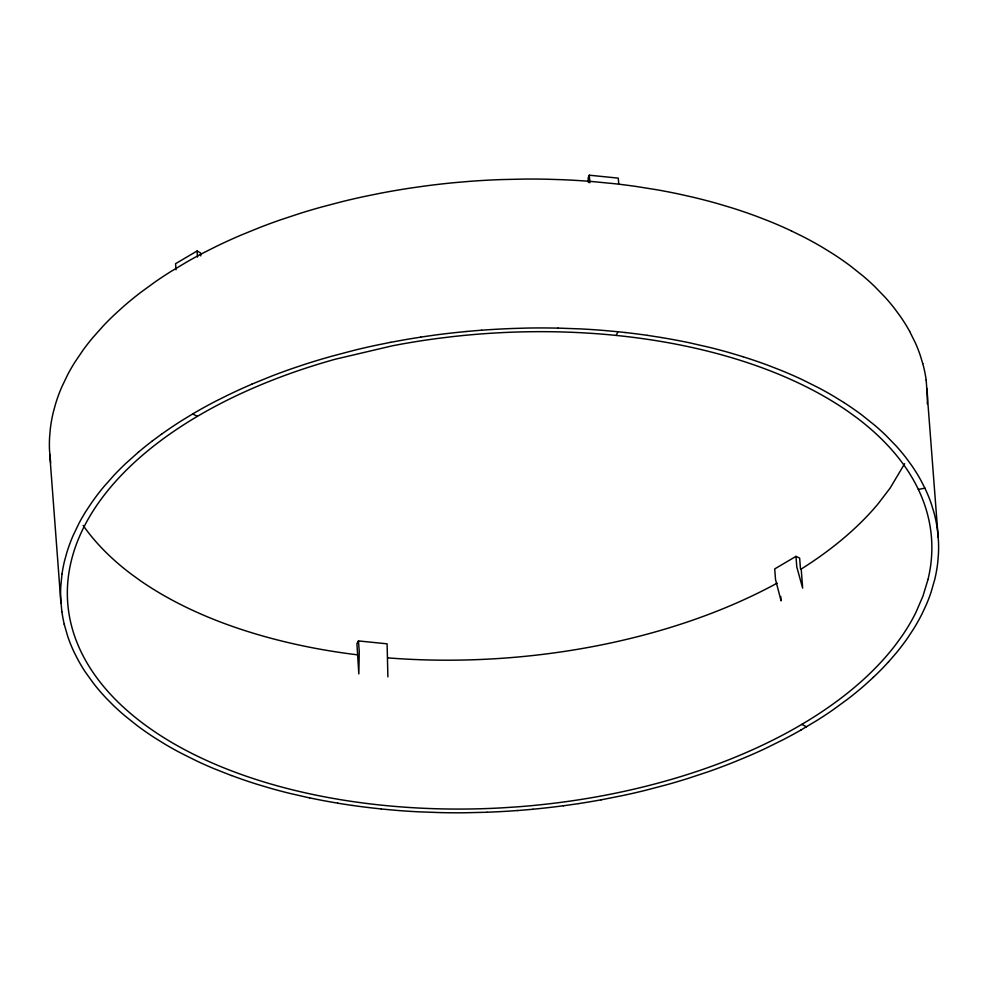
<?xml version="1.0" encoding="UTF-8"?>
<svg xmlns="http://www.w3.org/2000/svg" width="988" height="988" viewBox="0 0 988 988"><rect width="100%" height="100%" fill="white"/><g stroke="black" fill="none" stroke-linecap="round" stroke-linejoin="round"><path stroke-width="1.48" d="M387.889 676.866L387.098 643.83L358.459 640.928L356.915 643.657L358.829 673.915L359.249 651.512L358.459 640.928M62.022 573.83L60.762 586.514A438.413 240.059 -4.3 0 0 60.713 599.148L61.849 611.708M618.747 184.188L618.29 178.136L589.305 175.197L588.119 177.964L588.453 182.508M616.142 335.414L617.969 331.746L625.33 332.536M904.65 463.681L890.188 488.01L878.085 503.843A433.115 237.157 -4.3 0 1 801.206 569.039L802.651 588.144L796.785 566.951L795.982 556.368L774.716 568.915L775.518 579.499L781.076 600.877L780.742 596.468M888.496 661.898L895.375 654.007A439.808 240.825 -4.3 0 0 907.663 637.915L913.06 629.764A439.808 240.825 -4.3 0 0 922.347 613.215L926.225 604.866A438.425 240.059 -4.3 0 0 931.054 592.257L934.71 579.598A439.808 240.825 -4.3 0 0 937.723 562.666L938.427 554.219A438.425 240.059 -4.3 0 0 938.489 541.585L926.151 380.145M873.343 677.336L865.08 684.857A439.808 240.825 -4.3 0 1 847.235 699.467L832.711 710.051A438.425 240.059 -4.3 0 1 817.298 720.227L800.996 729.996M138.419 452.158L125.847 463.397A438.425 240.059 -4.3 0 0 114.312 474.932L103.826 486.726A439.808 240.825 -4.3 0 0 91.538 502.843L86.129 510.969A438.413 240.059 -4.3 0 0 78.978 523.356L72.976 535.866A439.808 240.825 -4.3 0 0 66.801 552.724L64.479 561.135A438.413 240.059 -4.3 0 0 62.022 573.917M151.967 441.241L161.538 434.164M251.829 384.209A439.808 240.825 -4.3 0 0 227.141 395.496L215.31 401.4A439.771 240.8 -4.3 0 0 192.672 413.947L181.903 420.505A439.808 240.825 -4.3 0 0 161.538 434.214M200.725 255.904L200.49 252.879L197.081 251.001L175.568 263.697L176.012 269.749M251.841 384.159L271.144 376.292A438.425 240.059 -4.3 0 1 291.077 368.944L304.687 364.362A439.808 240.825 -4.3 0 1 332.709 355.976L354.087 350.32A438.425 240.059 -4.3 0 1 375.959 345.294L390.729 342.293M918.358 489.431L924.892 488.171A439.808 240.825 -4.3 0 1 931.462 504.288L933.944 512.463A439.808 240.825 -4.3 0 1 937.34 529.037L938.242 537.386M601.025 799.848L623.243 795.439A438.425 240.059 -4.3 0 0 645.115 790.412L666.591 784.781A438.425 240.059 -4.3 0 0 687.611 778.569L708.112 771.789A439.808 240.825 -4.3 0 0 734.59 761.847L747.36 756.573A438.425 240.059 -4.3 0 0 765.984 748.2L783.879 739.333A438.425 240.059 -4.3 0 0 801.107 729.934M420.666 337.106L435.782 334.944A439.808 240.825 -4.3 0 1 466.324 331.523M578.523 803.627L563.407 805.788M466.237 331.486L481.539 330.19M532.952 809.258L517.663 810.555M487.01 812.26L464.064 812.778A438.425 240.059 -4.3 0 1 441.216 812.63L418.517 811.815A438.425 240.072 -4.3 0 1 396.052 810.333L381.22 808.987M557.985 328.102L580.672 328.918A438.425 240.059 -4.3 0 1 603.137 330.4L617.969 331.746M647.165 335.315L661.515 337.538M352.024 805.418L337.686 803.195M309.615 797.921L289.163 793.228A438.425 240.072 -4.3 0 1 269.279 787.93L256.386 784.064A439.808 240.825 -4.3 0 1 231.587 775.518M742.815 356.668L729.91 352.802A438.425 240.059 -4.3 0 0 710.039 347.504L689.575 342.811A439.808 240.825 -4.3 0 0 661.552 337.575M231.476 775.555L213.655 768.516A438.425 240.072 -4.3 0 1 196.612 760.933L180.396 752.831A438.425 240.059 -4.3 0 1 165.058 744.223L155.351 738.221A439.808 240.825 -4.3 0 1 137.184 725.612L124.71 715.658A438.413 240.059 -4.3 0 1 113.262 705.296L106.222 698.183A439.808 240.825 -4.3 0 1 93.601 683.511L85.4 672.124A438.425 240.059 -4.3 0 1 78.361 660.478L74.298 652.562A439.808 240.825 -4.3 0 1 67.752 636.47L64.195 624.157M795.982 556.368L799.65 558.096L800.453 568.68L801.206 569.039M791.388 230.92L802.293 236.268A440.339 241.109 -4.3 0 1 822.942 247.63L832.649 253.632A439.734 240.776 -4.3 0 1 850.792 266.229L863.29 276.195A437.943 239.8 -4.3 0 1 874.738 286.557L885.112 297.277A437.758 239.701 -4.3 0 1 894.412 308.342L899.994 315.901A439.895 240.874 -4.3 0 1 909.676 331.388M192.672 413.947L197.39 416.356M801.799 724.377L806.529 726.785M843.851 402.511L834.131 396.509A438.413 240.059 -4.3 0 0 818.793 387.901L802.577 379.8A439.808 240.825 -4.3 0 0 779.705 369.833L767.713 365.177A439.808 240.825 -4.3 0 0 742.84 356.705M909.639 331.375L915.543 343.281A438.499 240.109 -4.3 0 1 920.26 355.396L922.755 363.584M924.892 488.171L920.841 480.254A439.808 240.825 -4.3 0 0 911.195 464.792L905.613 457.222A438.425 240.059 -4.3 0 0 896.314 446.156L885.927 435.436A438.413 240.059 -4.3 0 0 874.479 425.075L862.018 415.121A439.808 240.825 -4.3 0 0 843.863 402.536M50.66 462.829L49.511 450.269A437.894 239.775 -4.3 0 1 49.573 437.635L50.277 429.187A440.364 241.134 -4.3 0 1 53.29 412.255L55.6 403.808A439.981 240.924 -4.3 0 1 61.775 386.987L67.777 374.477A437.746 239.689 -4.3 0 1 74.94 362.09L83.227 349.876A438.351 240.022 -4.3 0 1 92.625 337.847L103.11 326.052A437.758 239.701 -4.3 0 1 114.657 314.517L122.92 306.996A440.228 241.047 -4.3 0 1 140.778 292.362L155.289 281.802A438.511 240.109 -4.3 0 1 170.702 271.626L187.004 261.857A438.499 240.109 -4.3 0 1 204.121 252.52L215.964 246.555A439.895 240.874 -4.3 0 1 240.64 235.28L259.955 227.413A437.758 239.701 -4.3 0 1 279.888 220.065L300.389 213.285A438.499 240.109 -4.3 0 1 321.409 207.072L342.885 201.441A437.783 239.714 -4.3 0 1 364.77 196.414L379.54 193.413A439.895 240.874 -4.3 0 1 409.477 188.226L424.593 186.065A439.895 240.874 -4.3 0 1 455.06 182.595L470.337 181.298A439.993 240.924 -4.3 0 1 500.99 179.594L523.936 179.075A438.511 240.121 -4.3 0 1 546.784 179.223L561.937 179.693A440.487 241.196 -4.3 0 1 591.948 181.52L614.128 183.657A437.758 239.701 -4.3 0 1 635.976 186.436L657.415 189.869A438.499 240.109 -4.3 0 1 678.385 193.932L692.082 196.995A440.327 241.109 -4.3 0 1 718.721 203.923L731.614 207.789A439.734 240.776 -4.3 0 1 756.524 216.298L768.491 220.929A439.895 240.874 -4.3 0 1 791.425 230.92M589.305 175.197L589.873 182.755M197.081 251.001L197.538 257.053M49.758 454.468L60.96 603.347M927.04 388.506L927.287 392.705A437.758 239.701 -4.3 0 1 927.3 403.931M777.148 583.142A433.115 237.157 -4.3 0 1 387.914 657.885M357.397 654.822A433.115 237.157 -4.3 0 1 315.061 648.276C284.248 642.435 253.83 634.395 224.412 623.514A433.115 237.157 -4.3 0 1 140.296 580.648L131.565 574.349A433.115 237.157 -4.3 0 1 83.14 525.455M888.508 661.874A439.808 240.825 -4.3 0 1 873.355 677.311M563.469 805.751A439.808 240.825 -4.3 0 1 533.014 809.209M517.724 810.506A439.808 240.825 -4.3 0 1 487.084 812.222M381.319 808.95A439.808 240.825 -4.3 0 1 352.111 805.381M337.785 803.158A439.808 240.825 -4.3 0 1 309.713 797.884M390.816 342.33A439.808 240.825 -4.3 0 1 420.752 337.143M481.613 330.227A439.808 240.825 -4.3 0 1 512.253 328.51L527.481 328.053A439.808 240.825 -4.3 0 1 558.047 328.139M625.182 332.511A438.425 240.059 -4.3 0 1 647.029 335.303M922.78 363.584A439.895 240.874 -4.3 0 1 926.176 380.145M138.332 452.232A438.425 240.059 -4.3 0 1 151.893 441.315M64.269 624.317A438.425 240.059 -4.3 0 1 61.923 611.868M601.173 799.811A438.425 240.059 -4.3 0 1 578.672 803.59M928.016 579.45L922.965 596.073L915.851 612.56A433.115 237.157 -4.3 0 1 901.377 636.89L895.573 644.843A433.115 237.157 -4.3 0 1 517.379 806.85L502.299 807.838A433.115 237.157 -4.3 0 1 75.804 639.434A433.115 237.157 -4.3 0 1 335.179 359.249L392.409 345.8A433.115 237.157 -4.3 0 1 436.77 338.563L451.726 336.723A433.115 237.157 -4.3 0 1 847.704 411.206L856.435 417.504A433.115 237.157 -4.3 0 1 928.016 579.45"/></g></svg>
